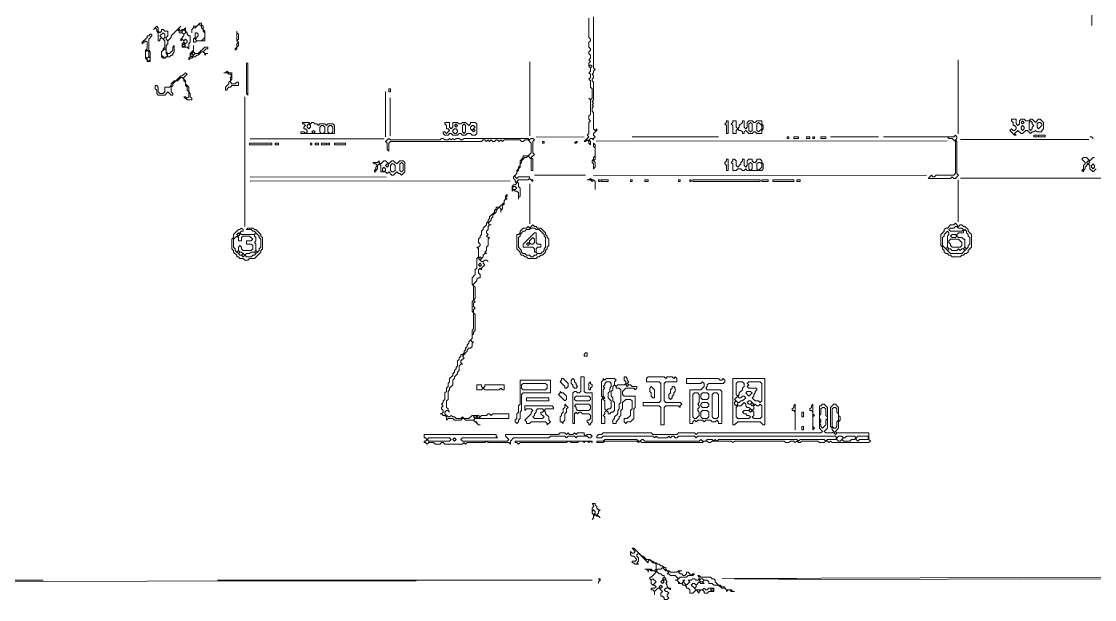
# Model space of a CAD drawing. Extents: x 10 to 1971, y 11 to 1392.
# Drawn here: x 636 to 1307, y 13 to 374 of the extents above; entities that cross this region are included whole.
import ezdxf

# ---------------------------------------------------------------- set-up
doc = ezdxf.new("R2010")
doc.units = 0
for name, color, linetype, lineweight in [('TEXT_FALLBACK_OUTLINE', 2, 'Continuous', 0), ('TRACE_CURVE', 6, 'Continuous', 0), ('TRACE_STRAIGHT', 5, 'Continuous', 0), ('TRACE_TEXT_SYMBOL', 6, 'Continuous', 0)]:
    doc.layers.add(name, color=color, linetype=linetype, lineweight=lineweight)

msp = doc.modelspace()

# ---------------------------------------------------------------- linework, layer by layer
at = {"layer": 'TEXT_FALLBACK_OUTLINE', "color": 2}
for points in [[(812, 311), (812, 310), (813, 310), (814, 309), (813, 308), (813, 307), (814, 307), (815, 306), (815, 305), (814, 304), (813, 305), (811, 305), (811, 304), (832, 304), (832, 309), (831, 310), (828, 310), (827, 309), (826, 310), (823, 310), (822, 309), (821, 310), (820, 310), (819, 311), (818, 311), (817, 310), (816, 311)], [(815, 309), (816, 310), (817, 309), (817, 308), (816, 307), (815, 308)], [(823, 308), (824, 309), (825, 309), (826, 308), (826, 305), (825, 304), (824, 304), (823, 305)], [(828, 308), (829, 309), (830, 309), (831, 308), (831, 305), (830, 304), (829, 304), (828, 305)], [(901, 311), (901, 310), (902, 309), (902, 307), (903, 307), (904, 306), (902, 304), (901, 305), (900, 305), (900, 304), (901, 303), (903, 303), (904, 304), (905, 304), (906, 303), (909, 303), (910, 304), (911, 304), (912, 303), (914, 303), (915, 304), (917, 304), (918, 303), (920, 303), (921, 304), (921, 310), (920, 311), (917, 311), (917, 310), (916, 309), (914, 311), (912, 311), (911, 310), (910, 310), (909, 311), (906, 311), (906, 308), (905, 307), (904, 308), (904, 311)], [(907, 309), (908, 310), (909, 309), (908, 308)], [(912, 309), (913, 310), (914, 309), (914, 305), (913, 304), (912, 305)], [(917, 308), (918, 309), (919, 309), (920, 308), (918, 306), (917, 307)], [(1077, 312), (1077, 311), (1076, 310), (1077, 309), (1077, 304), (1078, 304), (1078, 312)], [(1081, 312), (1081, 311), (1080, 310), (1081, 309), (1081, 304), (1083, 304), (1083, 306), (1084, 307), (1085, 306), (1086, 306), (1087, 305), (1087, 304), (1088, 304), (1088, 305), (1089, 306), (1091, 304), (1093, 304), (1094, 305), (1095, 305), (1096, 304), (1099, 304), (1099, 306), (1100, 307), (1100, 309), (1099, 310), (1099, 312), (1096, 312), (1095, 311), (1094, 311), (1093, 312), (1091, 312), (1090, 311), (1090, 308), (1089, 307), (1088, 308), (1088, 312), (1087, 312), (1087, 311), (1085, 309), (1085, 308), (1084, 307), (1083, 308), (1083, 312)], [(1091, 310), (1092, 311), (1093, 310), (1093, 306), (1092, 305), (1091, 306)], [(1096, 310), (1097, 311), (1099, 309), (1099, 307), (1097, 305), (1096, 306)], [(1255, 313), (1255, 312), (1256, 311), (1256, 309), (1257, 309), (1258, 308), (1258, 307), (1257, 306), (1256, 306), (1255, 307), (1254, 306), (1257, 303), (1258, 303), (1257, 304), (1259, 306), (1261, 304), (1262, 304), (1264, 306), (1265, 306), (1267, 304), (1268, 305), (1269, 305), (1270, 306), (1271, 305), (1274, 305), (1274, 306), (1275, 307), (1275, 311), (1273, 313), (1272, 313), (1270, 311), (1268, 313), (1267, 313), (1266, 312), (1264, 312), (1263, 313), (1261, 313), (1260, 312), (1260, 310), (1259, 309), (1258, 310), (1258, 313)], [(1261, 311), (1262, 312), (1263, 311), (1262, 310)], [(1261, 308), (1262, 309), (1263, 308), (1263, 307), (1262, 306), (1261, 307)], [(1266, 311), (1267, 312), (1268, 311), (1268, 310), (1269, 309), (1268, 308), (1268, 307), (1267, 306), (1266, 307)], [(1271, 310), (1272, 311), (1273, 311), (1274, 310), (1274, 309), (1272, 307), (1271, 308)], [(818, 305), (819, 306), (820, 305), (819, 304)], [(906, 306), (907, 307), (908, 307), (909, 306), (909, 305), (908, 304), (907, 304), (906, 305)], [(918, 306), (919, 307), (920, 306), (919, 305)], [(1269, 303), (1271, 303), (1271, 302), (1269, 302)], [(1272, 303), (1276, 303), (1276, 302), (1272, 302)], [(860, 287), (859, 286), (856, 286), (857, 285), (858, 285), (859, 284), (858, 283), (858, 282), (857, 281), (857, 280), (858, 280), (858, 281), (859, 282), (859, 284), (860, 285), (861, 284), (861, 280), (864, 280), (865, 279), (866, 280), (868, 278), (869, 278), (871, 280), (872, 279), (873, 279), (874, 278), (876, 280), (876, 286), (875, 287), (873, 287), (871, 285), (869, 287), (868, 287), (866, 285), (864, 287), (863, 287), (861, 285), (860, 286)], [(862, 282), (863, 283), (864, 282), (864, 281), (863, 280), (862, 281)], [(864, 284), (865, 285), (866, 284), (865, 283)], [(867, 284), (868, 285), (869, 285), (870, 284), (870, 281), (869, 280), (868, 280), (867, 281)], [(873, 285), (874, 286), (875, 285), (875, 281), (874, 280), (873, 281)], [(1077, 288), (1077, 287), (1076, 286), (1076, 285), (1077, 284), (1077, 281), (1078, 281), (1078, 288)], [(1081, 288), (1081, 287), (1080, 286), (1081, 285), (1081, 281), (1083, 281), (1084, 282), (1086, 282), (1087, 281), (1088, 281), (1089, 282), (1090, 281), (1099, 281), (1100, 282), (1100, 285), (1099, 286), (1099, 287), (1098, 288), (1096, 288), (1096, 287), (1095, 286), (1094, 286), (1093, 287), (1093, 288), (1091, 288), (1090, 287), (1090, 284), (1089, 283), (1088, 284), (1088, 288), (1087, 288), (1087, 287), (1086, 286), (1086, 285), (1084, 283), (1083, 284), (1083, 287), (1082, 288)], [(1091, 285), (1092, 286), (1093, 285), (1093, 282), (1092, 281), (1091, 282)], [(1096, 285), (1097, 286), (1098, 286), (1099, 285), (1099, 283), (1097, 281), (1096, 282)], [(1302, 286), (1303, 287), (1304, 286), (1303, 285)], [(1305, 284), (1306, 285), (1307, 284), (1307, 283), (1306, 282), (1305, 283)], [(1056, 275), (1098, 275), (1098, 274), (1056, 274)], [(1099, 275), (1103, 275), (1103, 274), (1099, 274)], [(948, 150), (948, 135), (947, 134), (947, 130), (946, 129), (946, 126), (945, 125), (945, 124), (946, 123), (947, 124), (947, 125), (948, 126), (948, 130), (949, 131), (949, 141), (950, 142), (967, 142), (967, 150)], [(949, 147), (950, 148), (964, 148), (965, 147), (965, 145), (964, 144), (950, 144), (949, 145)], [(974, 151), (974, 150), (973, 149), (976, 146), (976, 145), (977, 145), (978, 146), (978, 148), (975, 151)], [(981, 151), (980, 150), (980, 148), (981, 147), (981, 146), (982, 145), (983, 145), (984, 146), (983, 147), (983, 148), (982, 149), (982, 150)], [(986, 152), (986, 143), (985, 142), (984, 142), (983, 143), (982, 143), (981, 142), (981, 123), (982, 123), (982, 129), (983, 130), (984, 129), (985, 130), (986, 130), (987, 129), (991, 129), (992, 128), (992, 126), (991, 125), (990, 125), (990, 124), (991, 123), (991, 122), (992, 122), (992, 123), (993, 124), (993, 142), (989, 142), (988, 143), (988, 152)], [(992, 149), (991, 148), (991, 144), (992, 144), (992, 145), (993, 146), (993, 147), (992, 148)], [(1001, 148), (1002, 149), (1004, 149), (1005, 148), (1005, 146), (1004, 145), (1004, 143), (1003, 142), (1003, 139), (1005, 137), (1005, 133), (1004, 132), (1003, 132), (1002, 131), (1001, 132), (1001, 137), (1000, 138), (1001, 139), (1000, 140), (1000, 144), (1001, 145), (1000, 146), (1001, 147)], [(1014, 147), (1015, 148), (1016, 147), (1015, 146)], [(1028, 152), (1027, 151), (1027, 149), (1035, 149), (1036, 148), (1036, 137), (1035, 136), (1025, 136), (1025, 134), (1035, 134), (1036, 133), (1036, 122), (1038, 122), (1038, 133), (1039, 134), (1047, 134), (1048, 133), (1048, 134), (1049, 135), (1048, 136), (1039, 136), (1038, 137), (1038, 148), (1039, 149), (1046, 149), (1046, 151), (1045, 152), (1044, 151), (1043, 152), (1040, 152), (1039, 151), (1038, 152)], [(1052, 151), (1052, 148), (1061, 148), (1062, 149), (1063, 148), (1063, 146), (1061, 144), (1054, 144), (1054, 123), (1056, 123), (1056, 124), (1057, 125), (1058, 124), (1059, 125), (1062, 125), (1063, 124), (1064, 125), (1067, 125), (1068, 124), (1070, 124), (1071, 125), (1072, 124), (1072, 123), (1074, 123), (1074, 143), (1073, 144), (1065, 144), (1064, 145), (1065, 146), (1065, 147), (1066, 148), (1075, 148), (1076, 149), (1076, 150), (1075, 151), (1074, 150), (1073, 150), (1072, 151)], [(1081, 151), (1081, 122), (1082, 122), (1084, 124), (1098, 124), (1100, 122), (1101, 122), (1101, 151)], [(1083, 148), (1084, 149), (1087, 149), (1088, 148), (1088, 146), (1087, 145), (1087, 144), (1085, 142), (1085, 141), (1084, 140), (1083, 141)], [(1090, 148), (1091, 149), (1098, 149), (1099, 148), (1099, 137), (1098, 136), (1097, 137), (1095, 137), (1093, 139), (1094, 140), (1094, 141), (1095, 142), (1095, 143), (1096, 144), (1096, 145), (1091, 145), (1090, 146), (1091, 147)], [(921, 147), (921, 144), (924, 144), (925, 145), (926, 144), (935, 144), (936, 145), (937, 144), (938, 144), (938, 147), (926, 147), (926, 146), (925, 145), (924, 146), (924, 147)], [(973, 143), (973, 142), (972, 141), (976, 137), (977, 138), (977, 140), (975, 142), (974, 142)], [(1030, 146), (1029, 145), (1029, 143), (1030, 142), (1030, 140), (1031, 139), (1032, 139), (1032, 144)], [(1043, 146), (1043, 145), (1042, 144), (1042, 142), (1041, 141), (1041, 139), (1042, 138), (1043, 139), (1043, 140), (1044, 141), (1044, 142), (1045, 143), (1045, 145), (1044, 146)], [(1056, 141), (1057, 142), (1059, 142), (1060, 141), (1060, 136), (1059, 135), (1060, 134), (1060, 133), (1059, 132), (1059, 131), (1060, 130), (1060, 128), (1058, 126), (1057, 126), (1056, 127)], [(1061, 141), (1062, 142), (1065, 142), (1066, 141), (1066, 139), (1065, 138), (1062, 138), (1061, 139)], [(1068, 141), (1069, 142), (1071, 142), (1072, 141), (1072, 127), (1071, 126), (1069, 126), (1068, 127)], [(1089, 142), (1090, 143), (1092, 143), (1093, 142), (1091, 140)], [(952, 139), (952, 137), (966, 137), (966, 139)], [(976, 135), (976, 133), (975, 132), (975, 130), (974, 129), (974, 128), (973, 127), (973, 124), (974, 124), (975, 123), (975, 124), (976, 125), (976, 129), (977, 130), (977, 132), (978, 133)], [(982, 139), (983, 140), (991, 140), (992, 139), (992, 138), (991, 137), (983, 137), (982, 138)], [(982, 134), (983, 135), (991, 135), (992, 134), (992, 132), (991, 131), (984, 131), (983, 132), (983, 133)], [(1061, 135), (1062, 136), (1065, 136), (1066, 135), (1066, 134), (1065, 133), (1062, 133), (1061, 134)], [(1084, 140), (1085, 139), (1086, 139), (1087, 140), (1088, 140), (1089, 139), (1087, 137), (1086, 137), (1085, 136), (1084, 136), (1082, 138)], [(1082, 136), (1083, 137), (1084, 136), (1084, 135), (1083, 134), (1082, 135)], [(1088, 136), (1089, 135), (1089, 134), (1090, 133), (1091, 133), (1092, 132), (1091, 131), (1088, 131), (1087, 130), (1088, 129), (1089, 129), (1090, 128), (1091, 128), (1092, 127), (1091, 126), (1084, 126), (1083, 127), (1083, 133), (1084, 134), (1086, 134)], [(1090, 136), (1091, 137), (1092, 137), (1093, 136), (1092, 135), (1091, 135)], [(1092, 135), (1093, 136), (1094, 135), (1093, 134)], [(1094, 134), (1095, 135), (1096, 134), (1097, 134), (1098, 135), (1099, 134), (1099, 127), (1098, 126), (1094, 126), (1093, 127), (1094, 128), (1094, 130), (1093, 131), (1094, 132)], [(1120, 135), (1119, 134), (1119, 133), (1118, 132), (1118, 131), (1119, 131), (1120, 130), (1120, 119)], [(1131, 135), (1130, 134), (1130, 133), (1129, 132), (1129, 131), (1130, 131), (1131, 130), (1131, 119), (1132, 120), (1131, 121), (1131, 127), (1132, 128), (1131, 129)], [(951, 134), (951, 131), (952, 132), (955, 132), (956, 131), (955, 130), (955, 129), (951, 125), (952, 124), (952, 123), (954, 123), (955, 124), (964, 124), (965, 123), (965, 122), (967, 124), (966, 125), (966, 127), (964, 129), (964, 130), (963, 131), (964, 132), (969, 132), (969, 133), (968, 134)], [(958, 131), (959, 132), (962, 132), (963, 131), (962, 130), (961, 130), (961, 129), (963, 127), (962, 126), (957, 126), (956, 127), (957, 128), (957, 129), (958, 130)], [(1061, 130), (1062, 131), (1065, 131), (1066, 130), (1066, 127), (1065, 126), (1062, 126), (1061, 127)], [(1091, 131), (1092, 132), (1093, 131), (1092, 130)], [(1124, 130), (1124, 127), (1125, 127), (1125, 130)], [(1136, 132), (1137, 133), (1138, 133), (1139, 132), (1139, 128), (1140, 127), (1140, 126), (1139, 125), (1139, 122), (1137, 120), (1136, 121), (1136, 122), (1135, 123), (1136, 124), (1136, 125), (1135, 126), (1135, 128), (1136, 129)], [(1143, 132), (1144, 133), (1145, 133), (1146, 132), (1146, 130), (1147, 129), (1147, 125), (1146, 124), (1146, 121), (1145, 120), (1144, 120), (1143, 121)], [(1124, 121), (1124, 119), (1125, 119), (1125, 121)], [(973, 117), (972, 116), (939, 116), (939, 115), (941, 113), (940, 112), (912, 112), (911, 113), (912, 114), (934, 114), (933, 115), (933, 116), (888, 116), (888, 114), (889, 114), (890, 113), (889, 112), (888, 112), (888, 111), (889, 111), (890, 110), (891, 111), (894, 111), (895, 110), (898, 110), (899, 111), (900, 111), (901, 110), (912, 110), (913, 111), (914, 110), (915, 111), (926, 111), (927, 112), (928, 111), (941, 111), (942, 110), (942, 112), (944, 114), (966, 114), (967, 115), (976, 115), (977, 114), (978, 115), (982, 115), (983, 114), (984, 115), (990, 115), (991, 114), (992, 114), (993, 115), (992, 116), (990, 116), (989, 115), (988, 116), (988, 117), (984, 117), (983, 116), (982, 117), (981, 116), (979, 116), (978, 117), (977, 116), (976, 117)], [(890, 113), (891, 114), (904, 114), (905, 113), (904, 112), (891, 112)], [(906, 113), (907, 114), (908, 113), (907, 112)], [(1144, 117), (1145, 118), (1146, 117), (1145, 116)], [(1146, 114), (1147, 115), (1149, 115), (1150, 114), (1148, 112), (1147, 112), (1146, 113)], [(1151, 114), (1152, 115), (1157, 115), (1158, 114), (1157, 113), (1155, 113), (1154, 112), (1150, 112), (1149, 113), (1150, 114)], [(1158, 114), (1159, 115), (1165, 115), (1166, 114), (1165, 113), (1160, 113), (1159, 112), (1158, 113)], [(945, 112), (945, 111), (946, 111), (947, 110), (948, 111), (977, 111), (978, 112), (979, 112), (980, 111), (984, 111), (985, 112), (987, 112), (988, 111), (989, 112), (990, 112), (991, 111), (992, 112), (993, 111), (993, 112)]]:
    msp.add_lwpolyline(points, close=True, dxfattribs=at)
for points in [[(1307, 289), (1306, 289), (1304, 287), (1302, 289), (1300, 289), (1299, 288), (1301, 286), (1301, 285), (1300, 284), (1300, 282), (1299, 281), (1300, 280), (1300, 281), (1301, 282), (1301, 283), (1303, 285), (1304, 284), (1304, 282), (1306, 280), (1308, 282)], [(1013, 152), (1013, 150), (1014, 149), (1014, 148), (1013, 147), (1009, 147), (1008, 146), (1007, 147), (1007, 149), (1008, 150), (1007, 151), (1002, 151), (1001, 150), (1000, 151), (1000, 150), (999, 149), (999, 140), (1000, 139), (999, 138), (999, 123), (1001, 123), (1001, 127), (1000, 128), (1001, 129), (1001, 130), (1002, 131), (1003, 130), (1003, 129), (1004, 129), (1005, 130), (1006, 130), (1007, 131), (1007, 136), (1006, 137), (1006, 139), (1005, 140), (1005, 143), (1006, 144), (1006, 146), (1007, 147), (1008, 146), (1008, 145), (1010, 145), (1011, 144), (1011, 136), (1010, 135), (1010, 132), (1009, 131), (1009, 129), (1007, 127), (1007, 126), (1006, 125), (1006, 123), (1008, 123), (1008, 124), (1010, 126), (1010, 127), (1011, 128), (1011, 131), (1012, 132), (1012, 136), (1014, 138), (1017, 138), (1018, 137)], [(1018, 137), (1018, 132), (1017, 131), (1017, 128), (1015, 126), (1013, 126), (1013, 124), (1014, 123), (1015, 124), (1017, 124), (1019, 126), (1019, 132), (1020, 133), (1020, 140), (1013, 140), (1012, 141), (1012, 143), (1014, 145), (1019, 145), (1020, 144), (1021, 145), (1021, 146), (1018, 146), (1017, 147), (1016, 147), (1015, 148), (1016, 149), (1015, 150), (1015, 151), (1014, 152), (1013, 152)], [(1137, 135), (1136, 134), (1135, 134), (1135, 120), (1137, 118), (1136, 117), (1059, 117), (1058, 116), (1057, 117), (1047, 117), (1046, 116), (1031, 116), (1030, 117), (1000, 117), (999, 116), (997, 116), (996, 115), (996, 114), (999, 114), (1000, 115), (1031, 115), (1032, 114), (1033, 115), (1034, 114), (1040, 114), (1041, 115), (1042, 114), (1043, 115), (1044, 115), (1045, 114), (1046, 114), (1047, 115), (1057, 115), (1058, 114), (1059, 115), (1145, 115), (1146, 114), (1145, 113), (1140, 113), (1139, 112), (1138, 113), (1123, 113), (1122, 112), (1121, 113), (1072, 113), (1071, 112), (1070, 113), (1069, 112), (1068, 113), (1065, 113), (1064, 112), (1062, 112), (1061, 113), (1060, 112), (1026, 112), (1025, 113), (1024, 113), (1023, 112), (1022, 112), (1021, 113), (1001, 113), (1000, 112), (996, 112), (996, 111)], [(996, 111), (1000, 111), (1001, 112), (1021, 112), (1022, 111), (1023, 112), (1024, 111), (1062, 111), (1063, 112), (1065, 112), (1066, 111), (1067, 111), (1068, 112), (1080, 112), (1081, 111), (1082, 112), (1113, 112), (1114, 111), (1116, 111), (1117, 112), (1119, 112), (1120, 111), (1121, 112), (1122, 111), (1123, 111), (1124, 112), (1134, 112), (1135, 111), (1138, 111), (1139, 112), (1140, 112), (1141, 111), (1142, 112), (1143, 111), (1166, 111), (1167, 112), (1166, 113), (1166, 117), (1146, 117), (1145, 118), (1147, 120), (1147, 124), (1148, 125), (1148, 127), (1147, 128), (1147, 133), (1145, 135), (1144, 135), (1142, 133), (1142, 121), (1143, 120), (1143, 119), (1144, 118), (1143, 117), (1139, 117), (1138, 118), (1140, 120), (1140, 133), (1138, 135), (1137, 135)]]:
    msp.add_lwpolyline(points, dxfattribs=at)
at = {"layer": 'TRACE_CURVE', "color": 6}
for points in [[(991, 376), (991, 364), (992, 363), (992, 362), (991, 361), (991, 358), (992, 357), (992, 356), (991, 355), (991, 354), (992, 353), (992, 351), (991, 350), (992, 349), (991, 348), (991, 346), (992, 345), (992, 343), (991, 342), (992, 341), (992, 339), (991, 338), (992, 337), (992, 333), (993, 332), (993, 326), (992, 325), (991, 326), (992, 325), (992, 316), (991, 315), (991, 313), (992, 312), (991, 311), (991, 304), (990, 303), (991, 302), (988, 299), (989, 299), (990, 300)], [(990, 300), (991, 299), (991, 298), (992, 297), (992, 299), (991, 300), (992, 301), (993, 301), (994, 300), (994, 301), (995, 302), (994, 303), (994, 304), (996, 306), (996, 307), (995, 306), (994, 307), (994, 317), (993, 318), (993, 320), (994, 321), (993, 322), (994, 323), (993, 324), (994, 325), (994, 336), (993, 337), (993, 338), (994, 339), (994, 340), (993, 341), (994, 342), (994, 343), (995, 344), (994, 345), (994, 377)], [(940, 266), (939, 265), (939, 263), (938, 262), (938, 261), (935, 258), (933, 258), (933, 257), (932, 256), (932, 255), (929, 252), (929, 251), (928, 250), (928, 249), (927, 248), (927, 247), (925, 245), (925, 244), (924, 243), (924, 241), (923, 240), (923, 239), (922, 238), (922, 236), (923, 235), (923, 234), (922, 233), (921, 233), (922, 232), (922, 227), (921, 226), (921, 220), (920, 219), (920, 216), (918, 214), (918, 210), (919, 209), (919, 200), (918, 199), (918, 193), (919, 192), (919, 182), (918, 181), (918, 176), (916, 174), (916, 173), (915, 172), (915, 171), (914, 170), (914, 169), (913, 168), (913, 167), (912, 166), (911, 166), (911, 165), (910, 164), (910, 163), (909, 162), (909, 159), (908, 158), (908, 157), (907, 156), (907, 155), (906, 154)], [(925, 223), (925, 224), (926, 225), (927, 225), (928, 224), (927, 225), (926, 225), (925, 224), (924, 224), (923, 225), (925, 227), (925, 228), (926, 229), (927, 229), (926, 230), (927, 231), (927, 233), (928, 234), (928, 238), (929, 239), (928, 239), (927, 240), (928, 241), (927, 242), (927, 243), (928, 244), (928, 246), (929, 247), (930, 247), (929, 247), (928, 248), (930, 250), (930, 251), (931, 252), (931, 253), (933, 255), (933, 256), (935, 258), (936, 257), (936, 255), (936, 256), (937, 257), (937, 259), (938, 260), (938, 262), (939, 263), (940, 263), (939, 264), (940, 265), (940, 266)], [(901, 130), (902, 131), (903, 131), (904, 130), (903, 131), (903, 132), (902, 133), (902, 137), (903, 138), (903, 143), (904, 144), (904, 145), (906, 147), (906, 150), (907, 151), (907, 152), (909, 154), (909, 155), (910, 156), (910, 159), (911, 160), (912, 160), (911, 161), (911, 162), (913, 164), (912, 165), (915, 168), (915, 169), (916, 170), (917, 170), (918, 171), (918, 173), (919, 174), (918, 174), (917, 175), (918, 176), (918, 178), (919, 179), (919, 180), (920, 181), (920, 191), (919, 192), (919, 194), (920, 195), (919, 196), (919, 198), (920, 199), (919, 200), (920, 201), (920, 208), (919, 209), (919, 210), (921, 212), (921, 213), (922, 214), (923, 214), (923, 216), (922, 217), (922, 219), (923, 220), (924, 219), (924, 220), (926, 222), (925, 223)], [(906, 154), (906, 153), (904, 151), (904, 149), (903, 148), (903, 146), (902, 145), (902, 143), (901, 142), (901, 138), (900, 137), (900, 136), (899, 135), (900, 134), (899, 133), (899, 132), (900, 131), (900, 130), (899, 129), (898, 129), (899, 129), (900, 128), (901, 128), (902, 127), (902, 125), (903, 126), (906, 126), (907, 125), (911, 125), (912, 126), (913, 126), (914, 125), (919, 125), (922, 122), (923, 122), (922, 122), (921, 123), (921, 124), (920, 124), (919, 125), (920, 126), (941, 126), (941, 129), (931, 129), (930, 128), (929, 129), (928, 129), (927, 128), (924, 128), (923, 127), (922, 128), (918, 128), (916, 126), (913, 126), (912, 127), (911, 126), (908, 126), (907, 127), (906, 127), (905, 128), (904, 127), (903, 127), (901, 129), (901, 130)]]:
    msp.add_lwpolyline(points, dxfattribs=at)
for points in [[(991, 346), (992, 347), (993, 346), (992, 345)], [(922, 226), (923, 227), (924, 226), (923, 225)], [(922, 222), (923, 223), (924, 222), (923, 221)], [(919, 127), (920, 128), (921, 127), (920, 126)], [(921, 127), (922, 128), (923, 127), (922, 126)]]:
    msp.add_lwpolyline(points, close=True, dxfattribs=at)
at = {"layer": 'TRACE_STRAIGHT', "color": 5}
for p, q in [((1304.66, 465.13), (1305.2, 371.38)), ((954.03, 348.88), (954.06, 302.62)), ((1221.68, 303.87), (1221.74, 350.13)), ((864, 330), (864, 302)), ((776, 327), (776, 246)), ((866.82, 326.38), (866.86, 302.62)), ((958.12, 301.89), (988.13, 301.78)), ((1018, 302), (1072, 302)), ((1142, 302), (1172, 302)), ((779.37, 300.74), (863.12, 300.81)), ((995.63, 299.28), (1214.88, 299.49)), ((1223.12, 300.31), (1303.38, 300.33)), ((779.38, 276.89), (864.38, 276.75)), ((957, 278), (989, 278)), ((993.86, 277.8), (1201.88, 277.93)), ((1221.68, 275.13), (1221.7, 248.87)), ((1223.13, 276.04), (1395.63, 276.26)), ((779.37, 274.26), (941.88, 274.52)), ((954.02, 272.63), (954.08, 247.62)), ((1074.37, 26.06), (1873.12, 29.17)), ((525.63, 24.24), (808.13, 24.58)), ((567, 25), (650, 25)), ((759, 25), (807, 25)), ((794.38, 24.59), (883.13, 24.59)), ((795, 25), (993, 25)), ((1082, 26), (1121, 26)), ((1109.38, 25.51), (1459.38, 26.12))]:
    msp.add_line(p, q, dxfattribs=at)
at = {"layer": 'TRACE_TEXT_SYMBOL', "color": 6}
for points in [[(721, 371), (719, 369), (720, 370), (721, 369), (721, 368), (722, 367), (722, 362), (723, 362), (723, 363), (724, 364), (726, 362), (726, 358), (725, 357), (725, 356), (724, 355), (724, 352), (725, 351), (726, 351), (727, 352), (729, 352), (730, 353), (731, 353), (731, 354), (732, 355), (732, 359), (731, 358), (731, 356), (729, 354), (728, 354), (727, 355), (727, 359), (728, 360), (728, 362), (730, 364), (730, 365), (734, 369), (735, 368), (735, 367), (737, 367), (738, 366), (738, 365), (736, 363), (736, 362), (737, 363), (738, 362), (738, 361), (737, 360), (737, 358), (740, 358), (741, 357), (741, 360), (742, 361), (742, 365), (741, 365), (740, 366), (740, 367), (739, 368), (739, 370), (738, 369), (737, 369), (736, 368), (735, 369), (735, 370), (736, 371)], [(736, 371), (730, 365), (730, 364), (728, 362), (727, 363), (727, 364), (728, 365), (728, 368), (726, 368), (725, 369), (724, 369), (724, 368), (723, 367), (722, 368), (722, 370), (721, 371)], [(866, 301), (864, 299), (865, 298), (865, 294), (866, 293), (866, 298), (867, 299), (924, 299), (925, 300), (926, 300), (927, 299), (928, 300), (929, 299), (930, 300), (931, 299), (932, 299), (933, 300), (934, 300), (935, 299), (936, 300), (937, 299), (938, 300), (948, 300), (949, 299), (950, 299), (951, 300), (953, 300), (955, 298), (955, 292), (953, 290), (950, 290), (950, 289), (948, 287), (948, 284), (947, 283), (947, 282), (946, 281), (946, 279), (944, 277), (944, 276), (945, 275), (945, 274), (946, 273), (945, 272), (944, 272), (943, 271), (943, 268), (944, 269), (945, 268), (946, 268), (947, 267), (947, 263), (947, 264), (948, 265), (948, 270), (947, 271), (947, 273), (946, 274), (947, 275), (953, 275), (954, 276), (956, 274), (956, 275), (955, 275)], [(955, 275), (954, 276), (954, 277), (947, 277), (946, 276), (945, 277), (945, 278), (946, 279), (946, 280), (947, 281), (947, 282), (948, 283), (948, 285), (949, 286), (949, 287), (951, 289), (952, 289), (953, 290), (955, 288), (955, 281), (956, 281), (956, 288), (955, 289), (957, 291), (956, 292), (956, 299), (957, 300), (956, 301), (955, 301), (954, 300), (953, 301), (913, 301), (912, 300), (911, 300), (910, 301), (908, 301), (907, 300), (906, 301), (905, 300), (904, 301), (903, 300), (901, 300), (900, 301), (899, 301), (898, 300), (867, 300), (866, 301)], [(1018, 45), (1020, 43), (1019, 42), (1018, 42), (1017, 43), (1017, 41), (1018, 40), (1019, 40), (1021, 38), (1020, 37), (1018, 37), (1018, 36), (1019, 36), (1020, 35), (1022, 35), (1021, 36), (1022, 37), (1022, 39), (1021, 40), (1021, 41), (1022, 42), (1028, 36), (1028, 37), (1029, 38), (1031, 36), (1032, 36), (1033, 35), (1033, 32), (1032, 31), (1031, 31), (1030, 32), (1026, 32), (1027, 32), (1028, 31), (1028, 30), (1028, 31), (1029, 32), (1030, 31), (1032, 31), (1033, 30), (1030, 27), (1029, 27), (1029, 26), (1030, 25), (1030, 23), (1031, 22), (1032, 22), (1033, 21), (1032, 20), (1030, 20), (1030, 19), (1031, 19), (1032, 18), (1032, 16), (1032, 18), (1034, 20), (1035, 20), (1037, 18), (1036, 17), (1036, 15), (1037, 15), (1038, 14), (1038, 13), (1040, 13)], [(1057, 29), (1056, 29), (1055, 28), (1053, 30), (1052, 30), (1052, 29), (1051, 28), (1050, 28), (1049, 29), (1048, 29), (1047, 30), (1048, 31), (1049, 31), (1047, 31), (1046, 30), (1042, 30), (1041, 31), (1040, 31), (1039, 32), (1039, 33), (1038, 33), (1037, 34), (1036, 34), (1035, 35), (1034, 35), (1033, 36), (1032, 36), (1031, 37), (1030, 37), (1029, 38), (1027, 38), (1025, 40), (1024, 40), (1019, 45), (1018, 45)], [(1040, 13), (1041, 14), (1040, 15), (1040, 16), (1041, 17), (1040, 18), (1039, 18), (1038, 19), (1039, 20), (1041, 20), (1042, 19), (1042, 20), (1041, 20), (1040, 21), (1040, 22), (1039, 23), (1040, 24), (1039, 25), (1039, 26), (1038, 27), (1038, 28), (1037, 28), (1036, 29), (1035, 29), (1033, 31), (1034, 32), (1036, 32), (1037, 33), (1039, 31), (1040, 31), (1041, 30), (1040, 29), (1041, 29), (1042, 28), (1045, 28), (1047, 26), (1046, 25), (1045, 25), (1046, 25), (1047, 24), (1047, 23), (1049, 23), (1050, 22), (1051, 22), (1052, 21), (1052, 20), (1053, 20), (1054, 19), (1054, 17), (1056, 17), (1058, 19), (1060, 17), (1060, 18), (1061, 19), (1062, 19), (1063, 18), (1063, 17), (1065, 17), (1066, 18), (1069, 18), (1069, 20), (1066, 20), (1065, 19), (1064, 19)], [(1064, 19), (1063, 20), (1062, 19), (1058, 19), (1057, 20), (1058, 21), (1058, 22), (1060, 24), (1061, 23), (1063, 23), (1062, 24), (1063, 25), (1065, 25), (1066, 24), (1066, 23), (1068, 23), (1069, 22), (1072, 22), (1074, 20), (1076, 20), (1077, 19), (1077, 18), (1078, 19), (1079, 19), (1080, 18), (1082, 18), (1081, 18), (1080, 19), (1077, 19), (1076, 20), (1076, 21), (1074, 21), (1073, 22), (1072, 22), (1070, 24), (1070, 25), (1069, 26), (1068, 26), (1067, 27), (1061, 27), (1060, 28), (1059, 28), (1060, 27), (1060, 26), (1059, 25), (1058, 25), (1057, 26), (1056, 26), (1055, 25), (1053, 25), (1054, 24), (1052, 22), (1050, 24), (1051, 25), (1050, 25), (1050, 24), (1049, 23), (1048, 23), (1046, 25), (1048, 27), (1052, 27), (1053, 28), (1056, 28), (1057, 29)]]:
    msp.add_lwpolyline(points, dxfattribs=at)
for points in [[(737, 368), (738, 369), (739, 368), (739, 367), (738, 366), (737, 367)], [(748, 373), (746, 371), (744, 371), (744, 370), (743, 369), (743, 367), (743, 369), (744, 370), (745, 370), (747, 372), (748, 372), (749, 371), (749, 370), (750, 369), (750, 368), (751, 367), (751, 364), (749, 362), (746, 362), (745, 363), (747, 365), (747, 366), (746, 367), (745, 367), (745, 364), (744, 363), (744, 361), (745, 361), (746, 362), (751, 362), (751, 368), (750, 369), (750, 371), (749, 372), (749, 373)], [(717, 366), (716, 365), (715, 365), (715, 364), (712, 361), (712, 360), (714, 362), (715, 361), (715, 357), (714, 356), (714, 351), (715, 350), (715, 349), (717, 349), (717, 355), (716, 356), (716, 363), (718, 365), (718, 366)], [(725, 367), (726, 366), (726, 364), (725, 363), (723, 365)], [(738, 362), (739, 363), (740, 362), (740, 361), (739, 360), (738, 361)], [(771, 368), (771, 362), (772, 361), (771, 360), (771, 358), (770, 357), (770, 356), (771, 357), (771, 358), (772, 359), (772, 361), (771, 362), (772, 363), (772, 366), (771, 367)], [(714, 355), (715, 356), (716, 355), (716, 352), (715, 351), (714, 352)], [(726, 357), (727, 356), (727, 354), (728, 353), (726, 351), (724, 353), (724, 355)], [(737, 359), (738, 360), (739, 359), (738, 358)], [(744, 359), (744, 356), (742, 354), (742, 352), (741, 351), (741, 350), (742, 351), (743, 351), (744, 352), (745, 352), (746, 353), (747, 353), (749, 355), (750, 355), (751, 354), (751, 353), (752, 354), (753, 354), (751, 354), (750, 355), (752, 357), (753, 357), (753, 358), (751, 358), (747, 354), (745, 354), (744, 355)], [(715, 351), (716, 352), (717, 351), (717, 350), (716, 349), (715, 350)], [(742, 353), (743, 354), (744, 353), (743, 352)], [(743, 354), (744, 355), (745, 354), (744, 353)], [(739, 342), (737, 340), (736, 340), (733, 337), (732, 337), (730, 335), (730, 334), (729, 333), (726, 333), (726, 330), (725, 329), (723, 329), (722, 330), (722, 333), (721, 334), (720, 334), (720, 332), (721, 331), (721, 329), (722, 328), (726, 328), (728, 330), (730, 328), (731, 328), (731, 329), (730, 330), (730, 333), (731, 334), (731, 335), (733, 337), (734, 337), (736, 339), (737, 339), (738, 338), (738, 337), (739, 336), (739, 334), (740, 333), (740, 331), (741, 330), (741, 327), (740, 326), (739, 327), (738, 327), (740, 325), (743, 325), (743, 326), (742, 327), (742, 329), (741, 330), (741, 333), (739, 335), (739, 337), (738, 338), (738, 339), (740, 341)], [(765, 343), (764, 342), (763, 342), (765, 342), (766, 341), (767, 341), (768, 340), (767, 339), (767, 337), (766, 336), (766, 335), (764, 333), (764, 331), (765, 331), (765, 332), (766, 333), (767, 333), (768, 334), (772, 334), (772, 336), (771, 336), (770, 335), (768, 335), (767, 336), (767, 337), (768, 338), (768, 342), (766, 342)], [(777, 348), (777, 329), (778, 328), (778, 348)], [(866, 332), (867, 332), (867, 330), (866, 330)], [(1115, 302), (1116, 302), (1116, 301), (1115, 301)], [(1119, 302), (1122, 302), (1122, 301), (1119, 301)], [(1127, 302), (1129, 302), (1129, 301), (1127, 301)], [(1131, 302), (1132, 302), (1132, 301), (1131, 301)], [(1136, 302), (1139, 302), (1139, 301), (1136, 301)], [(1220, 303), (1219, 302), (1175, 302), (1215, 302), (1216, 301), (1218, 301), (1220, 299), (1220, 279), (1219, 278), (1208, 278), (1207, 277), (1206, 277), (1205, 278), (1203, 276), (1217, 276), (1218, 277), (1219, 276), (1220, 276), (1222, 278), (1221, 279), (1221, 299), (1220, 300), (1221, 301), (1221, 302)], [(1304, 302), (1305, 302), (1306, 301), (1305, 302)], [(779, 298), (793, 298), (793, 297), (779, 297)], [(795, 298), (797, 298), (797, 297), (795, 297)], [(817, 298), (818, 298), (818, 297), (817, 297)], [(820, 298), (822, 298), (822, 297), (820, 297)], [(824, 298), (827, 298), (827, 297), (824, 297)], [(828, 298), (829, 298), (829, 297), (828, 297)], [(832, 298), (839, 298), (839, 297), (832, 297)], [(962, 299), (963, 299), (963, 298), (962, 298)], [(983, 299), (982, 298), (983, 298), (984, 299)], [(994, 298), (994, 296), (995, 295), (995, 290), (994, 289), (994, 288), (993, 287), (993, 286), (994, 285), (994, 282), (995, 283), (995, 286), (994, 287), (995, 288), (995, 297)], [(992, 276), (991, 275), (990, 275), (992, 275), (993, 274), (994, 275), (995, 274), (995, 269), (995, 274), (994, 275), (993, 275)], [(997, 275), (998, 275), (998, 274), (997, 274)], [(999, 275), (1003, 275), (1003, 274), (999, 274)], [(1017, 275), (1018, 275), (1018, 274), (1017, 274)], [(1026, 275), (1028, 275), (1028, 274), (1026, 274)], [(1047, 275), (1048, 275), (1048, 274), (1047, 274)], [(1054, 275), (1055, 275), (1055, 274), (1054, 274)], [(1106, 275), (1119, 275), (1119, 274), (1106, 274)], [(1121, 275), (1123, 275), (1123, 274), (1121, 274)], [(943, 270), (944, 271), (945, 271), (946, 270), (945, 269), (944, 269)], [(774, 245), (773, 244), (772, 244), (769, 241), (769, 239), (768, 238), (768, 232), (769, 231), (769, 230), (771, 228), (771, 227), (772, 227), (773, 226), (775, 226), (776, 225), (778, 225), (779, 226), (782, 226), (786, 230), (786, 231), (787, 232), (787, 239), (786, 240), (786, 241), (783, 244), (782, 244), (781, 245), (778, 245), (777, 244), (780, 244), (781, 243), (782, 243), (783, 242), (782, 241), (774, 241), (773, 242), (774, 243), (775, 243), (775, 244)], [(771, 241), (772, 242), (773, 241), (772, 240)], [(782, 241), (783, 242), (785, 240), (785, 239), (786, 238), (786, 233), (785, 232), (785, 231), (784, 230), (783, 231), (783, 235), (782, 236), (783, 237), (783, 239), (782, 240)], [(956, 247), (954, 245), (953, 246), (952, 245), (950, 245), (948, 243), (948, 242), (947, 241), (946, 241), (946, 232), (948, 230), (948, 229), (949, 228), (950, 228), (951, 227), (952, 227), (953, 226), (958, 226), (959, 227), (960, 227), (961, 228), (962, 228), (964, 230), (964, 231), (965, 232), (965, 233), (966, 234), (966, 238), (965, 239), (965, 240), (964, 241), (964, 242), (961, 245), (959, 245), (958, 246), (957, 246)], [(954, 244), (955, 245), (957, 245), (958, 244), (960, 244), (963, 241), (963, 240), (964, 239), (964, 233), (963, 232), (963, 231), (961, 229), (959, 229), (958, 230), (958, 232), (959, 233), (961, 233), (961, 235), (959, 235), (958, 236), (958, 242), (957, 242), (950, 235), (950, 233), (956, 233), (957, 232), (957, 230), (958, 230), (959, 229), (958, 228), (957, 228), (956, 227), (955, 227), (954, 228), (952, 228), (951, 229), (950, 229), (949, 230), (949, 231), (947, 233), (947, 239), (948, 240), (948, 241), (950, 243), (951, 243), (952, 244)], [(1220, 248), (1219, 247), (1217, 247), (1215, 245), (1214, 245), (1213, 244), (1213, 243), (1211, 241), (1211, 234), (1212, 233), (1212, 232), (1213, 231), (1213, 230), (1214, 229), (1215, 229), (1216, 228), (1217, 228), (1218, 227), (1223, 227), (1224, 228), (1225, 228), (1226, 229), (1227, 229), (1228, 230), (1228, 231), (1230, 233), (1230, 241), (1228, 243), (1228, 244), (1226, 246), (1225, 246), (1224, 247), (1223, 247), (1222, 246)], [(1215, 243), (1216, 242), (1216, 241), (1215, 240), (1215, 233), (1214, 232), (1212, 234), (1212, 239), (1213, 240), (1213, 241)], [(1219, 245), (1220, 246), (1221, 246), (1222, 245), (1224, 245), (1225, 244), (1224, 243), (1217, 243), (1216, 244), (1217, 245)], [(1225, 243), (1226, 244), (1227, 243), (1227, 242), (1228, 241), (1228, 240), (1229, 239), (1229, 235), (1228, 234), (1228, 233), (1227, 232), (1226, 233), (1226, 238), (1225, 238), (1224, 239), (1222, 239), (1221, 240), (1221, 241), (1222, 242), (1225, 242)], [(771, 240), (772, 239), (772, 237), (774, 237), (774, 239), (775, 240), (779, 240), (781, 238), (780, 237), (777, 237), (777, 235), (780, 235), (781, 234), (781, 232), (780, 231), (775, 231), (774, 232), (774, 233), (773, 234), (772, 233), (772, 231), (771, 230), (770, 231), (770, 232), (769, 233), (769, 238)], [(952, 235), (953, 236), (954, 235), (953, 234)], [(956, 239), (957, 238), (957, 236), (956, 235), (955, 235), (954, 236), (954, 237)], [(1216, 237), (1217, 238), (1222, 238), (1224, 236), (1224, 234), (1223, 233), (1218, 233), (1217, 234), (1217, 235), (1216, 236)], [(1217, 240), (1218, 241), (1220, 241), (1221, 240), (1220, 239), (1218, 239)], [(771, 230), (772, 231), (773, 230), (772, 229)], [(772, 229), (773, 230), (774, 230), (775, 229), (774, 228), (773, 228)], [(774, 228), (775, 229), (776, 228), (775, 227)], [(779, 229), (780, 230), (782, 230), (783, 229), (782, 228), (781, 228), (780, 227), (777, 227), (776, 228), (777, 229)], [(782, 230), (783, 231), (784, 230), (783, 229)], [(1214, 232), (1215, 233), (1216, 232), (1215, 231)], [(1215, 231), (1216, 232), (1217, 232), (1218, 231), (1221, 231), (1222, 232), (1223, 231), (1224, 232), (1225, 232), (1226, 231), (1224, 229), (1217, 229)], [(1225, 232), (1226, 233), (1227, 232), (1226, 231)], [(989, 167), (988, 166), (988, 165), (990, 165), (990, 167)], [(993, 73), (994, 72), (994, 71), (993, 70), (993, 67), (994, 66), (994, 64), (993, 63), (994, 64), (994, 65), (995, 66), (996, 65), (997, 65), (998, 64), (996, 66), (997, 67), (997, 68), (998, 69), (997, 69), (996, 70), (996, 71), (995, 72), (995, 73)], [(993, 68), (994, 69), (995, 68), (995, 67), (994, 66), (993, 67)], [(1037, 26), (1038, 27), (1039, 26), (1038, 25)], [(997, 26), (998, 25), (997, 24), (997, 23), (997, 24), (998, 25), (998, 26)], [(1030, 25), (1031, 26), (1033, 24), (1031, 22), (1030, 23)], [(1035, 21), (1036, 22), (1037, 21), (1036, 20)], [(1036, 24), (1037, 25), (1038, 24), (1037, 23)], [(1055, 22), (1056, 23), (1057, 23), (1058, 22), (1058, 21), (1057, 20)], [(1060, 25), (1061, 26), (1062, 26), (1063, 25), (1062, 24), (1061, 24)], [(1067, 19), (1068, 20), (1069, 19), (1068, 18)]]:
    msp.add_lwpolyline(points, close=True, dxfattribs=at)

doc.saveas('drawing.dxf')
